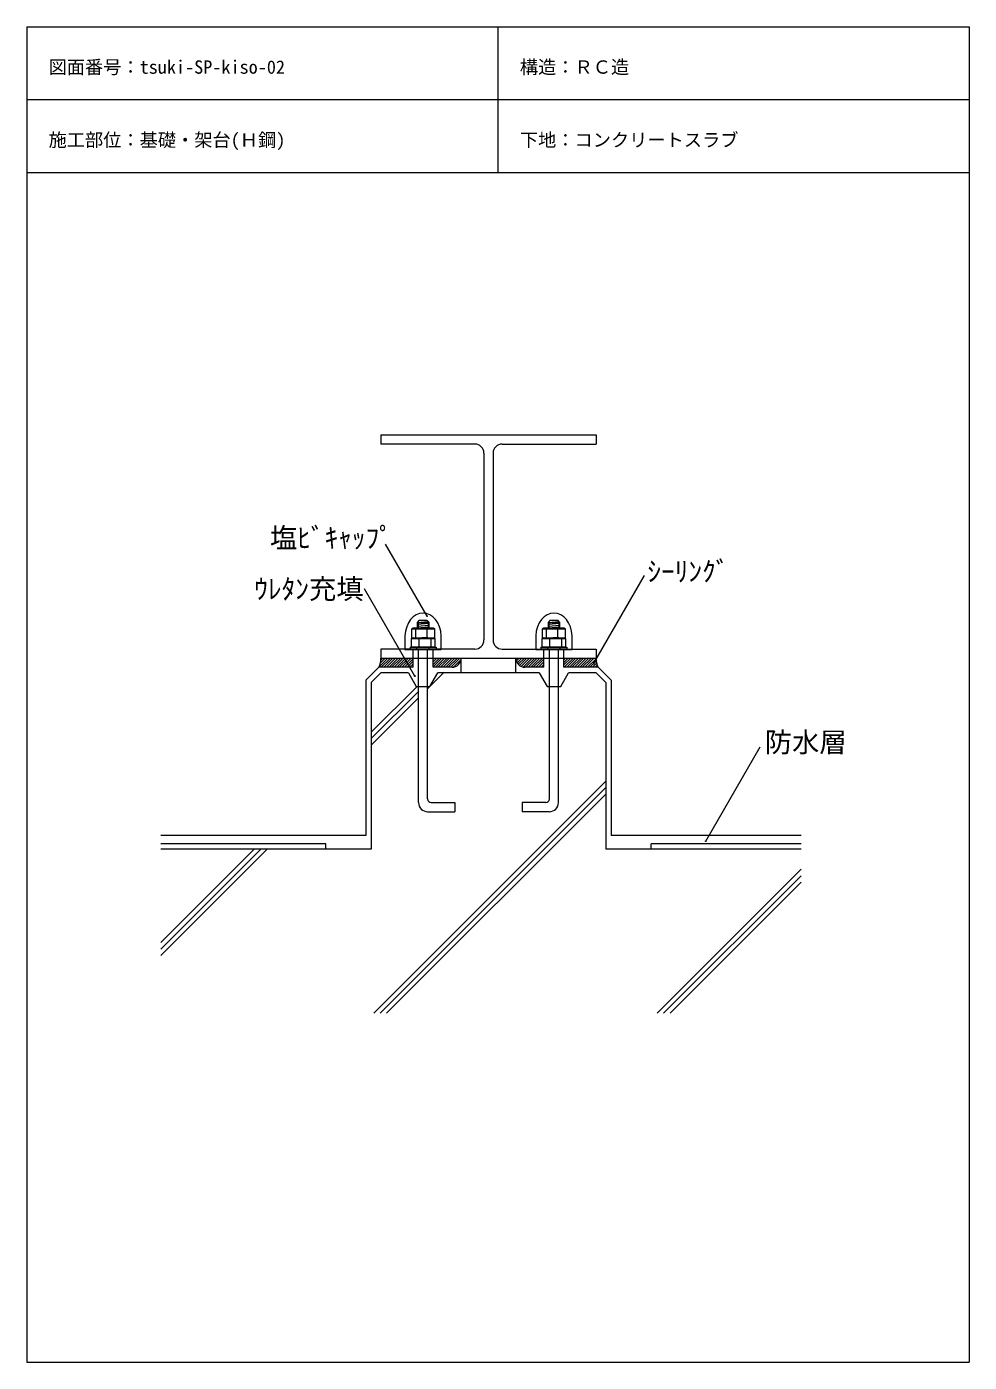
# Model space of a CAD drawing. Units: millimetres, scale not verified. Extents: x -517 to 518, y -673 to 792.
import ezdxf
from ezdxf.enums import TextEntityAlignment as Align

# ---------------------------------------------------------------- set-up
doc = ezdxf.new("R2010")
doc.units = ezdxf.units.MM
doc.header["$PDMODE"] = 32
doc.header["$PDSIZE"] = 0.8
doc.layers.add('0-0', color=1, linetype='Continuous', lineweight=13)
doc.styles.add('ＭＳ ゴシック', font='')
doc.styles.get('ＭＳ ゴシック').set_extended_font_data('MS Gothic')

msp = doc.modelspace()

# ---------------------------------------------------------------- linework, layer by layer
at = {"layer": '0-0', "color": 7}
for p, q in [((-516.864, 792.357), (-516.864, -673.469)), ((-516.864, 792.357), (517.853, 792.357)), ((0.494, 792.357), (0.494, 632.357)), ((517.853, 792.357), (517.853, -673.469)), ((-516.864, 712.357), (517.853, 712.357)), ((-516.864, 632.357), (517.853, 632.357)), ((-127.95, 344.317), (108.118, 344.317)), ((-127.95, 344.317), (-127.95, 334.317)), ((108.118, 344.317), (108.118, 334.317)), ((-24.916, 334.317), (-127.95, 334.317)), ((-14.916, 324.317), (-14.916, 119.317)), ((-4.916, 324.317), (-4.916, 119.317)), ((5.084, 334.317), (108.118, 334.317)), ((-77.392, 145.525), (-122.931, 224.401)), ((105.449, 92.997), (161.46, 190.009)), ((-90.74, 79.736), (-145.886, 175.252)), ((-127.95, 109.317), (-127.95, 99.317)), ((-24.916, 109.317), (-127.95, 109.317)), ((5.084, 109.317), (108.118, 109.317)), ((108.118, 109.317), (108.118, 99.317)), ((-127.95, 99.317), (108.087, 99.317)), ((-39.916, 83.317), (-39.916, 99.317)), ((20.084, 83.317), (20.084, 99.317)), ((-127.95, 83.317), (-138.557, 72.71)), ((-97.897, 83.317), (-127.95, 83.317)), ((-76.736, 65.787), (-59.206, 83.317)), ((45.744, 83.317), (-65.576, 83.317)), ((45.744, 83.317), (54.404, 68.317)), ((69.404, 68.317), (78.065, 83.317)), ((108.118, 83.317), (78.065, 83.317)), ((108.118, 83.317), (118.725, 72.71)), ((-138.557, 72.71), (-138.557, -110.389)), ((-138.557, 18.109), (-88.349, 68.317)), ((-138.557, 11.038), (-86.736, 62.858)), ((54.404, 68.317), (69.404, 68.317)), ((118.725, 72.71), (118.725, -110.389)), ((-138.557, 3.967), (-86.736, 55.787)), ((228.537, -101.574), (288.295, 1.929)), ((-135.928, -290.389), (118.725, -35.737)), ((-128.857, -290.389), (118.725, -42.808)), ((-121.786, -290.389), (118.725, -49.879)), ((-138.557, -110.389), (-369.568, -110.389)), ((-369.568, -227.045), (-252.913, -110.389)), ((-369.568, -219.974), (-259.984, -110.389)), ((-369.568, -212.903), (-267.055, -110.389)), ((333.172, -110.389), (118.725, -110.389)), ((175.199, -290.389), (333.172, -132.417)), ((182.27, -290.389), (333.172, -139.488)), ((189.341, -290.389), (333.172, -146.559)), ((-516.864, -673.469), (517.853, -673.469))]:
    msp.add_line(p, q, dxfattribs=at)
at = {"layer": '0-0'}
for p, q in [((-70.686, 132.197), (-92.786, 132.197)), ((-90.116, 131.21), (-92.786, 132.197)), ((-88.236, 138.504), (-76.166, 139.56)), ((-88.236, 138.631), (-75.236, 138.631)), ((-88.236, 136.497), (-75.236, 137.634)), ((-88.236, 134.489), (-75.236, 135.627)), ((-88.236, 132.482), (-75.236, 133.619)), ((-87.196, 139.671), (-87.196, 132.197)), ((-77.357, 131.21), (-70.686, 132.197)), ((-76.276, 139.671), (-76.276, 132.197)), ((-68.977, 131.21), (-70.686, 132.197)), ((72.954, 132.197), (50.854, 132.197)), ((53.525, 131.21), (50.854, 132.197)), ((55.404, 138.504), (67.474, 139.56)), ((55.404, 138.631), (68.404, 138.631)), ((55.404, 136.497), (68.404, 137.634)), ((55.404, 134.489), (68.404, 135.627)), ((55.404, 132.482), (68.404, 133.619)), ((56.444, 139.671), (56.444, 132.197)), ((66.284, 131.21), (72.954, 132.197)), ((67.364, 139.671), (67.364, 132.197)), ((74.664, 131.21), (72.954, 132.197)), ((-68.977, 131.21), (-94.496, 131.21)), ((-94.496, 121.797), (-68.977, 121.797)), ((-94.496, 120.81), (-92.786, 121.797)), ((-94.496, 120.81), (-68.977, 120.81)), ((-94.496, 111.397), (-94.496, 120.81)), ((-92.786, 121.797), (-70.686, 121.797)), ((-86.116, 120.81), (-92.786, 121.797)), ((-90.116, 131.21), (-90.116, 121.797)), ((-86.116, 111.397), (-86.116, 120.81)), ((-77.357, 121.797), (-77.357, 131.21)), ((-73.357, 120.81), (-70.686, 121.797)), ((-73.357, 120.81), (-73.357, 111.397)), ((-68.977, 121.797), (-68.977, 131.21)), ((74.664, 131.21), (49.145, 131.21)), ((49.145, 121.797), (74.664, 121.797)), ((49.145, 120.81), (50.854, 121.797)), ((49.145, 120.81), (74.664, 120.81)), ((49.145, 111.397), (49.145, 120.81)), ((50.854, 121.797), (72.954, 121.797)), ((57.525, 120.81), (50.854, 121.797)), ((53.525, 131.21), (53.525, 121.797)), ((57.525, 111.397), (57.525, 120.81)), ((66.284, 121.797), (66.284, 131.21)), ((70.284, 120.81), (72.954, 121.797)), ((70.284, 120.81), (70.284, 111.397)), ((74.664, 121.797), (74.664, 131.21)), ((-96.036, 111.397), (-67.436, 111.397)), ((-96.036, 111.397), (-96.036, 109.317)), ((-68.977, 111.397), (-94.496, 111.397)), ((-92.786, 111.397), (-70.686, 111.397)), ((-88.561, 109.317), (-88.561, 111.397)), ((-86.736, -59.176), (-86.736, 109.317)), ((-76.736, -55.176), (-76.736, 109.317)), ((-74.911, 109.317), (-74.911, 111.397)), ((47.604, 111.397), (76.204, 111.397)), ((47.604, 111.397), (47.604, 109.317)), ((74.664, 111.397), (49.145, 111.397)), ((50.854, 111.397), (72.954, 111.397)), ((55.079, 109.317), (55.079, 111.397)), ((56.904, -55.176), (56.904, 109.317)), ((66.904, -59.176), (66.904, 109.317)), ((68.729, 109.317), (68.729, 111.397)), ((54.404, 99.317), (56.444, 99.317)), ((67.364, 99.317), (69.404, 99.317)), ((-76.736, -69.176), (-46.736, -69.176)), ((-72.736, -59.176), (-46.736, -59.176)), ((-46.736, -59.176), (-46.736, -69.176)), ((26.904, -59.176), (26.904, -69.176)), ((52.904, -59.176), (26.904, -59.176)), ((56.904, -69.176), (26.904, -69.176))]:
    msp.add_line(p, q, dxfattribs=at)
at = {"layer": '0-0', "color": 5}
for p, q in [((-101.736, 123.77), (-101.736, 108.869)), ((-61.736, 108.869), (-61.736, 123.77)), ((41.904, 123.77), (41.904, 108.869)), ((81.904, 108.869), (81.904, 123.77)), ((-101.736, 108.869), (-61.736, 108.869)), ((41.904, 108.869), (81.904, 108.869))]:
    msp.add_line(p, q, dxfattribs=at)
at = {"layer": '0-0', "color": 4}
for p, q in [((-92.736, 89.317), (-92.736, 109.317)), ((-70.736, 89.317), (-70.736, 109.317)), ((50.904, 89.317), (50.904, 109.317)), ((72.904, 89.317), (72.904, 109.317)), ((-92.736, 89.317), (-130.435, 89.317)), ((-49.916, 89.317), (-70.736, 89.317)), ((50.904, 89.317), (30.084, 89.317)), ((110.603, 89.317), (72.904, 89.317)), ((-144.557, -95.389), (-369.568, -95.389)), ((333.172, -95.389), (124.725, -95.389))]:
    msp.add_line(p, q, dxfattribs=at)
at = {"layer": '0-0', "color": 2}
for p, q in [((-130.412, 89.354), (-120.449, 99.317)), ((-128.375, 94.22), (-123.278, 99.317)), ((-127.92, 97.503), (-126.106, 99.317)), ((-127.621, 89.317), (-117.621, 99.317)), ((-124.792, 89.317), (-114.792, 99.317)), ((-121.964, 89.317), (-111.964, 99.317)), ((-119.136, 89.317), (-109.136, 99.317)), ((-116.307, 89.317), (-106.307, 99.317)), ((-113.479, 89.317), (-103.479, 99.317)), ((-110.65, 89.317), (-100.65, 99.317)), ((-107.822, 89.317), (-97.822, 99.317)), ((-104.994, 89.317), (-94.994, 99.317)), ((-102.165, 89.317), (-92.736, 98.746)), ((-99.337, 89.317), (-92.736, 95.917)), ((-96.508, 89.317), (-92.736, 93.089)), ((-93.68, 89.317), (-92.736, 90.26)), ((-70.736, 98.118), (-69.538, 99.317)), ((-70.736, 95.29), (-66.709, 99.317)), ((-70.736, 92.461), (-63.881, 99.317)), ((-70.736, 89.633), (-61.052, 99.317)), ((-68.224, 89.317), (-58.224, 99.317)), ((-65.396, 89.317), (-55.396, 99.317)), ((-62.567, 89.317), (-52.567, 99.317)), ((-59.739, 89.317), (-49.739, 99.317)), ((-56.91, 89.317), (-46.91, 99.317)), ((-54.082, 89.317), (-44.082, 99.317)), ((-51.253, 89.317), (-41.253, 99.317)), ((-48.292, 89.45), (-40.049, 97.693)), ((20.12, 98.465), (20.972, 99.317)), ((20.607, 96.124), (23.8, 99.317)), ((21.5, 94.188), (26.629, 99.317)), ((22.707, 92.566), (29.457, 99.317)), ((24.2, 91.231), (32.286, 99.317)), ((25.99, 90.193), (35.114, 99.317)), ((28.134, 89.509), (37.943, 99.317)), ((30.771, 89.317), (40.771, 99.317)), ((33.599, 89.317), (43.599, 99.317)), ((36.428, 89.317), (46.428, 99.317)), ((39.256, 89.317), (49.256, 99.317)), ((42.085, 89.317), (50.904, 98.137)), ((44.913, 89.317), (50.904, 95.308)), ((47.742, 89.317), (50.904, 92.48)), ((50.57, 89.317), (50.904, 89.651)), ((72.904, 97.509), (74.712, 99.317)), ((72.904, 94.681), (77.541, 99.317)), ((72.904, 91.852), (80.369, 99.317)), ((73.197, 89.317), (83.197, 99.317)), ((76.026, 89.317), (86.026, 99.317)), ((78.854, 89.317), (88.854, 99.317)), ((81.683, 89.317), (91.683, 99.317)), ((84.511, 89.317), (94.511, 99.317)), ((87.34, 89.317), (97.34, 99.317)), ((90.168, 89.317), (100.168, 99.317)), ((92.996, 89.317), (102.996, 99.317)), ((95.825, 89.317), (105.825, 99.317)), ((98.653, 89.317), (108.087, 98.751)), ((101.482, 89.317), (108.208, 96.043)), ((104.31, 89.317), (108.681, 93.688)), ((107.139, 89.317), (109.415, 91.594)), ((109.967, 89.317), (110.363, 89.713))]:
    msp.add_line(p, q, dxfattribs=at)
at = {"layer": '0-0', "color": 3}
for p in [(168.725, -110.389), (333.172, -104.389)]:
    msp.add_line(p, (168.725, -104.389), dxfattribs=at)
at = {"layer": '0-0'}
for points in [[(-92.786, 132.197), (-94.496, 131.21), (-94.496, 121.797)], [(-75.236, 132.197), (-75.236, 138.631), (-77.186, 140.581), (-86.286, 140.581), (-88.236, 138.631), (-88.236, 132.197)], [(50.854, 132.197), (49.145, 131.21), (49.145, 121.797)], [(68.404, 132.197), (68.404, 138.631), (66.454, 140.581), (57.354, 140.581), (55.404, 138.631), (55.404, 132.197)], [(-70.686, 121.797), (-68.977, 120.81), (-68.977, 111.397)], [(72.954, 121.797), (74.664, 120.81), (74.664, 111.397)], [(-67.436, 111.397), (-67.436, 109.317), (-96.036, 109.317)], [(76.204, 111.397), (76.204, 109.317), (47.604, 109.317)]]:
    msp.add_lwpolyline(points, dxfattribs=at)
at = {"layer": '0-0', "color": 4}
for points in [[(-130.435, 89.317), (-144.557, 75.196), (-144.557, -95.389)], [(110.603, 89.317), (124.725, 75.196), (124.725, -95.389)]]:
    msp.add_lwpolyline(points, dxfattribs=at)
at = {"layer": '0-0', "color": 7}
msp.add_lwpolyline([(-97.897, 83.317), (-89.236, 68.317), (-74.236, 68.317), (-65.576, 83.317)], dxfattribs=at)
at = {"layer": '0-0', "color": 3}
msp.add_lwpolyline([(-188.557, -110.389), (-188.557, -104.389), (-369.568, -104.389)], dxfattribs=at)
at = {"layer": '0-0', "color": 7}
for centre, start, end in [((-24.916, 324.317), 0, 90), ((5.084, 324.317), 90, 180), ((-24.916, 119.317), 270, 0), ((5.084, 119.317), 180, 270)]:
    msp.add_arc(centre, 10, start, end, dxfattribs=at)
at = {"layer": '0-0'}
for centre, radius, start, end in [((-83.736, 111.084), 21.113, 72.41205, 107.58795), ((-83.736, 111.084), 21.113, 72.41205, 107.58795), ((59.904, 111.084), 21.113, 72.41205, 107.58795), ((59.904, 111.084), 21.113, 72.41205, 107.58795), ((-79.736, 100.684), 21.113, 72.41205, 107.58795), ((-79.736, 100.684), 21.113, 72.41205, 107.58795), ((63.904, 100.684), 21.113, 72.41205, 107.58795), ((63.904, 100.684), 21.113, 72.41205, 107.58795), ((-72.736, -55.176), 4, 180, 270), ((52.904, -55.176), 4, 270, 0), ((-76.736, -59.176), 10, 180, 270), ((56.904, -59.176), 10, 270, 0)]:
    msp.add_arc(centre, radius, start, end, dxfattribs=at)
at = {"layer": '0-0', "color": 2}
for centre, start, end in [((-144.557, 98.135), 328.01635, 4.06996), ((124.725, 98.135), 175.93004, 211.98365)]:
    msp.add_arc(centre, 16.649, start, end, dxfattribs=at)
at = {"layer": '0-0', "color": 4}
for centre, start, end in [((-49.916, 99.317), 270, 0), ((30.084, 99.317), 180, 270)]:
    msp.add_arc(centre, 10, start, end, dxfattribs=at)
at = {"layer": '0-0', "color": 5}
for centre in [(-81.736, 121.797), (61.904, 121.797)]:
    msp.add_ellipse(centre, major_axis=(0, 27.072), ratio=0.740741, start_param=4.78533459, end_param=7.78103602, dxfattribs=at)
at = {"layer": '0-0', "color": 7}
for p in [(-77.392, 145.525), (105.449, 92.997), (-90.74, 79.736), (228.537, -101.574)]:
    msp.add_point(p, dxfattribs=at)

# ---------------------------------------------------------------- texts
at = {"layer": '0-0', "color": 7, "style": 'ＭＳ ゴシック'}
for s, height, p in [('図面番号：tsuki-SP-kiso-02', 14.66, (-492.864, 736.357)), ('構造：ＲＣ造', 14.66, (24.494, 736.357)), ('施工部位：基礎・架台(Ｈ鋼)', 14.66, (-492.864, 656.357)), ('下地：コンクリートスラブ', 14.66, (24.494, 656.357)), ('塩ﾋﾞｷｬｯﾌﾟ', 21.99, (-249.891, 213.791)), ('ｼｰﾘﾝｸﾞ', 21.99, (164.496, 176.925)), ('ｳﾚﾀﾝ充填', 21.99, (-267.039, 157.778)), ('防水層', 21.99, (293.26, -10.454))]:
    msp.add_text(s, height=height, dxfattribs=at).set_placement(p, align=Align.BOTTOM_LEFT)

doc.saveas('drawing.dxf')
